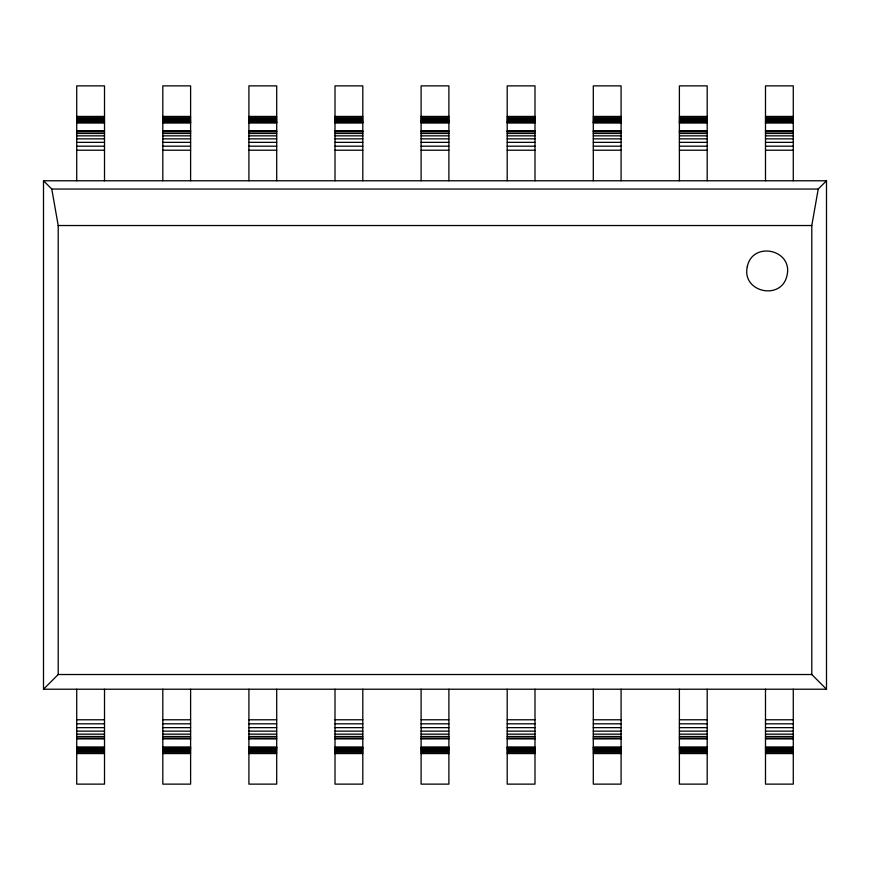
<?xml version="1.0" encoding="UTF-8"?>
<svg xmlns="http://www.w3.org/2000/svg" width="870" height="870" viewBox="0 0 870 870"><rect width="100%" height="100%" fill="white"/><g stroke="black" fill="none" stroke-linecap="round" stroke-linejoin="round"><path stroke-width="1.3" d="M826.5 689.225L811.797 674.522L811.797 225.526L818.224 189.051L826.5 180.775L826.5 689.225L43.5 689.225L43.5 180.775L826.5 180.775M43.5 689.225L58.203 674.522L811.797 674.522M76.723 116.439L104.509 116.439M162.81 116.439L190.606 116.439M248.907 116.439L276.703 116.439M335.004 116.439L362.801 116.439M421.102 116.439L448.898 116.439M507.199 116.439L534.996 116.439M593.296 116.439L621.093 116.439M679.394 116.439L707.19 116.439M765.491 116.439L793.277 116.439M76.723 117.776L104.509 117.776M162.81 117.776L190.606 117.776M248.907 117.776L276.703 117.776M335.004 117.776L362.801 117.776M421.102 117.776L448.898 117.776M507.199 117.776L534.996 117.776M593.296 117.776L621.093 117.776M679.394 117.776L707.19 117.776M765.491 117.776L793.277 117.776M76.723 119.059L104.509 119.059M162.81 119.059L190.606 119.059M248.907 119.059L276.703 119.059M335.004 119.059L362.801 119.059M421.102 119.059L448.898 119.059M507.199 119.059L534.996 119.059M593.296 119.059L621.093 119.059M679.394 119.059L707.19 119.059M765.491 119.059L793.277 119.059M76.723 120.223L104.509 120.223M162.81 120.223L190.606 120.223M248.907 120.223L276.703 120.223M335.004 120.223L362.801 120.223M421.102 120.223L448.898 120.223M507.199 120.223L534.996 120.223M593.296 120.223L621.093 120.223M679.394 120.223L707.19 120.223M765.491 120.223L793.277 120.223M76.723 121.224L104.509 121.224M162.81 121.224L190.606 121.224M248.907 121.224L276.703 121.224M335.004 121.224L362.801 121.224M421.102 121.224L448.898 121.224M507.199 121.224L534.996 121.224M593.296 121.224L621.093 121.224M679.394 121.224L707.19 121.224M765.491 121.224L793.277 121.224M76.723 122.017L104.509 122.017M162.81 122.017L190.606 122.017M248.907 122.017L276.703 122.017M335.004 122.017L362.801 122.017M421.102 122.017L448.898 122.017M507.199 122.017L534.996 122.017M593.296 122.017L621.093 122.017M679.394 122.017L707.19 122.017M765.491 122.017L793.277 122.017M76.723 122.561L104.509 122.561M162.81 122.561L190.606 122.561M248.907 122.561L276.703 122.561M335.004 122.561L362.801 122.561M421.102 122.561L448.898 122.561M507.199 122.561L534.996 122.561M593.296 122.561L621.093 122.561M679.394 122.561L707.19 122.561M765.491 122.561L793.277 122.561M76.723 122.8L104.509 122.822M162.81 122.822L190.606 122.8M248.907 122.8L276.703 122.822M335.004 122.822L362.801 122.8M421.102 122.822L448.898 122.8M507.199 122.8L534.996 122.822M593.296 122.8L621.093 122.822M679.394 122.822L707.19 122.8M765.491 122.822L793.277 122.8M76.723 131.065L104.509 131.065M162.81 131.065L190.606 131.065M248.907 131.065L276.703 131.065M335.004 131.065L362.801 131.065M421.102 131.065L448.898 131.065M507.199 131.065L534.996 131.065M593.296 131.065L621.093 131.065M679.394 131.065L707.19 131.065M765.491 131.065L793.277 131.065M76.723 131.12L104.509 131.12M162.81 131.12L190.606 131.12M248.907 131.12L276.703 131.12M335.004 131.12L362.801 131.12M421.102 131.12L448.898 131.12M507.199 131.12L534.996 131.12M593.296 131.12L621.093 131.12M679.394 131.12L707.19 131.12M765.491 131.12L793.277 131.12M76.723 131.838L104.509 131.838M162.81 131.838L190.606 131.838M248.907 131.838L276.703 131.838M335.004 131.838L362.801 131.838M421.102 131.838L448.898 131.838M507.199 131.838L534.996 131.838M593.296 131.838L621.093 131.838M679.394 131.838L707.19 131.838M765.491 131.838L793.277 131.838M76.723 133.48L104.509 133.48M162.81 133.48L190.606 133.48M248.907 133.48L276.703 133.48M335.004 133.48L362.801 133.48M421.102 133.48L448.898 133.48M507.199 133.48L534.996 133.48M593.296 133.48L621.093 133.48M679.394 133.48L707.19 133.48M765.491 133.48L793.277 133.48M76.723 135.85L104.509 135.85M162.81 135.85L190.606 135.85M248.907 135.85L276.703 135.85M335.004 135.85L362.801 135.85M421.102 135.85L448.898 135.85M507.199 135.85L534.996 135.85M593.296 135.85L621.093 135.85M679.394 135.85L707.19 135.85M765.491 135.85L793.277 135.85M76.723 138.852L104.509 138.852M162.81 138.852L190.606 138.852M248.907 138.852L276.703 138.852M335.004 138.852L362.801 138.852M421.102 138.852L448.898 138.852M507.199 138.852L534.996 138.852M593.296 138.852L621.093 138.852M679.394 138.852L707.19 138.852M765.491 138.852L793.277 138.852M76.723 142.354L104.509 142.354M162.81 142.354L190.606 142.354M248.907 142.354L276.703 142.354M335.004 142.354L362.801 142.354M421.102 142.354L448.898 142.354M507.199 142.354L534.996 142.354M593.296 142.354L621.093 142.354M679.394 142.354L707.19 142.354M765.491 142.354L793.277 142.354M76.723 146.193L104.509 146.193M162.81 146.193L190.606 146.193M248.907 146.193L276.703 146.193M335.004 146.193L362.801 146.193M421.102 146.193L448.898 146.193M507.199 146.193L534.996 146.193M593.296 146.193L621.093 146.193M679.394 146.193L707.19 146.193M765.491 146.193L793.277 146.193M76.723 150.216L104.509 150.216M162.81 150.216L190.606 150.216M248.907 150.216L276.703 150.216M335.004 150.216L362.801 150.216M421.102 150.216L448.898 150.216M507.199 150.216L534.996 150.216M593.296 150.216L621.093 150.216M679.394 150.216L707.19 150.216M765.491 150.216L793.277 150.216M43.5 180.775L51.776 189.051L818.224 189.051M51.776 189.051L58.203 225.526L811.797 225.526M76.723 719.784L104.509 719.784M162.81 719.784L190.606 719.784M248.907 719.784L276.703 719.784M335.004 719.784L362.801 719.784M421.102 719.784L448.898 719.784M507.199 719.784L534.996 719.784M593.296 719.784L621.093 719.784M679.394 719.784L707.19 719.784M765.491 719.784L793.277 719.784M76.723 723.807L104.509 723.807M162.81 723.807L190.606 723.807M248.907 723.807L276.703 723.807M335.004 723.807L362.801 723.807M421.102 723.807L448.898 723.807M507.199 723.807L534.996 723.807M593.296 723.807L621.093 723.807M679.394 723.807L707.19 723.807M765.491 723.807L793.277 723.807M76.723 727.646L104.509 727.646M162.81 727.646L190.606 727.646M248.907 727.646L276.703 727.646M335.004 727.646L362.801 727.646M421.102 727.646L448.898 727.646M507.199 727.646L534.996 727.646M593.296 727.646L621.093 727.646M679.394 727.646L707.19 727.646M765.491 727.646L793.277 727.646M76.723 731.148L104.509 731.148M162.81 731.148L190.606 731.148M248.907 731.148L276.703 731.148M335.004 731.148L362.801 731.148M421.102 731.148L448.898 731.148M507.199 731.148L534.996 731.148M593.296 731.148L621.093 731.148M679.394 731.148L707.19 731.148M765.491 731.148L793.277 731.148M76.723 734.149L104.509 734.149M162.81 734.149L190.606 734.149M248.907 734.149L276.703 734.149M335.004 734.149L362.801 734.149M421.102 734.149L448.898 734.149M507.199 734.149L534.996 734.149M593.296 734.149L621.093 734.149M679.394 734.149L707.19 734.149M765.491 734.149L793.277 734.149M76.723 736.52L104.509 736.52M162.81 736.52L190.606 736.52M248.907 736.52L276.703 736.52M335.004 736.52L362.801 736.52M421.102 736.52L448.898 736.52M507.199 736.52L534.996 736.52M593.296 736.52L621.093 736.52M679.394 736.52L707.19 736.52M765.491 736.52L793.277 736.52M76.723 738.162L104.509 738.162M162.81 738.162L190.606 738.162M248.907 738.162L276.703 738.162M335.004 738.162L362.801 738.162M421.102 738.162L448.898 738.162M507.199 738.162L534.996 738.162M593.296 738.162L621.093 738.162M679.394 738.162L707.19 738.162M765.491 738.162L793.277 738.162M76.723 738.88L104.509 738.934M162.81 738.88L190.606 738.934M248.907 738.88L276.703 738.934M335.004 738.88L362.801 738.934M421.102 738.934L448.898 738.88M507.199 738.88L534.996 738.934M593.296 738.934L621.093 738.88M679.394 738.88L707.19 738.934M765.491 738.88L793.277 738.934M76.723 747.178L104.509 747.199M162.81 747.199L190.606 747.178M248.907 747.178L276.703 747.199M335.004 747.178L362.801 747.199M421.102 747.199L448.898 747.178M507.199 747.178L534.996 747.199M593.296 747.178L621.093 747.199M679.394 747.199L707.19 747.178M765.491 747.178L793.277 747.199M76.723 747.439L104.509 747.439M162.81 747.439L190.606 747.439M248.907 747.439L276.703 747.439M335.004 747.439L362.801 747.439M421.102 747.439L448.898 747.439M507.199 747.439L534.996 747.439M593.296 747.439L621.093 747.439M679.394 747.439L707.19 747.439M765.491 747.439L793.277 747.439M76.723 747.982L104.509 747.982M162.81 747.982L190.606 747.982M248.907 747.982L276.703 747.982M335.004 747.982L362.801 747.982M421.102 747.982L448.898 747.982M507.199 747.982L534.996 747.982M593.296 747.982L621.093 747.982M679.394 747.982L707.19 747.982M765.491 747.982L793.277 747.982M76.723 748.776L104.509 748.776M162.81 748.776L190.606 748.776M248.907 748.776L276.703 748.776M335.004 748.776L362.801 748.776M421.102 748.776L448.898 748.776M507.199 748.776L534.996 748.776M593.296 748.776L621.093 748.776M679.394 748.776L707.19 748.776M765.491 748.776L793.277 748.776M76.723 749.777L104.509 749.777M162.81 749.777L190.606 749.777M248.907 749.777L276.703 749.777M335.004 749.777L362.801 749.777M421.102 749.777L448.898 749.777M507.199 749.777L534.996 749.777M593.296 749.777L621.093 749.777M679.394 749.777L707.19 749.777M765.491 749.777L793.277 749.777M76.723 750.94L104.509 750.94M162.81 750.94L190.606 750.94M248.907 750.94L276.703 750.94M335.004 750.94L362.801 750.94M421.102 750.94L448.898 750.94M507.199 750.94L534.996 750.94M593.296 750.94L621.093 750.94M679.394 750.94L707.19 750.94M765.491 750.94L793.277 750.94M76.723 752.224L104.509 752.224M162.81 752.224L190.606 752.224M248.907 752.224L276.703 752.224M335.004 752.224L362.801 752.224M421.102 752.224L448.898 752.224M507.199 752.224L534.996 752.224M593.296 752.224L621.093 752.224M679.394 752.224L707.19 752.224M765.491 752.224L793.277 752.224M76.723 753.561L104.509 753.561M162.81 753.561L190.606 753.561M248.907 753.561L276.703 753.561M335.004 753.561L362.801 753.561M421.102 753.561L448.898 753.561M507.199 753.561L534.996 753.561M593.296 753.561L621.093 753.561M679.394 753.561L707.19 753.561M765.491 753.561L793.277 753.561M793.277 180.775L793.277 85.869L765.491 85.869L765.491 180.775M793.277 689.225L793.277 784.131L765.491 784.131L765.491 689.225M707.19 180.775L707.19 85.869L679.394 85.869L679.394 180.775M707.19 689.225L707.19 784.131L679.394 784.131L679.394 689.225M621.093 180.775L621.093 85.869L593.296 85.869L593.296 180.775M621.093 689.225L621.093 784.131L593.296 784.131L593.296 689.225M534.996 180.775L534.996 85.869L507.199 85.869L507.199 180.775M534.996 689.225L534.996 784.131L507.199 784.131L507.199 689.225M448.898 180.775L448.898 85.869L421.102 85.869L421.102 180.775M448.898 689.225L448.898 784.131L421.102 784.131L421.102 689.225M362.801 180.775L362.801 85.869L335.004 85.869L335.004 180.775M362.801 689.225L362.801 784.131L335.004 784.131L335.004 689.225M276.703 180.775L276.703 85.869L248.907 85.869L248.907 180.775M276.703 689.225L276.703 784.131L248.907 784.131L248.907 689.225M190.606 180.775L190.606 85.869L162.81 85.869L162.81 180.775M190.606 689.225L190.606 784.131L162.81 784.131L162.81 689.225M104.509 180.775L104.509 85.869L76.723 85.869L76.723 180.775M104.509 689.225L104.509 784.131L76.723 784.131L76.723 689.225M58.203 225.526L58.203 674.522M747.286 266.709C741.425 292.505 781.945 301.118 787.078 275.17C792.94 249.385 752.419 240.772 747.286 266.709"/></g></svg>
